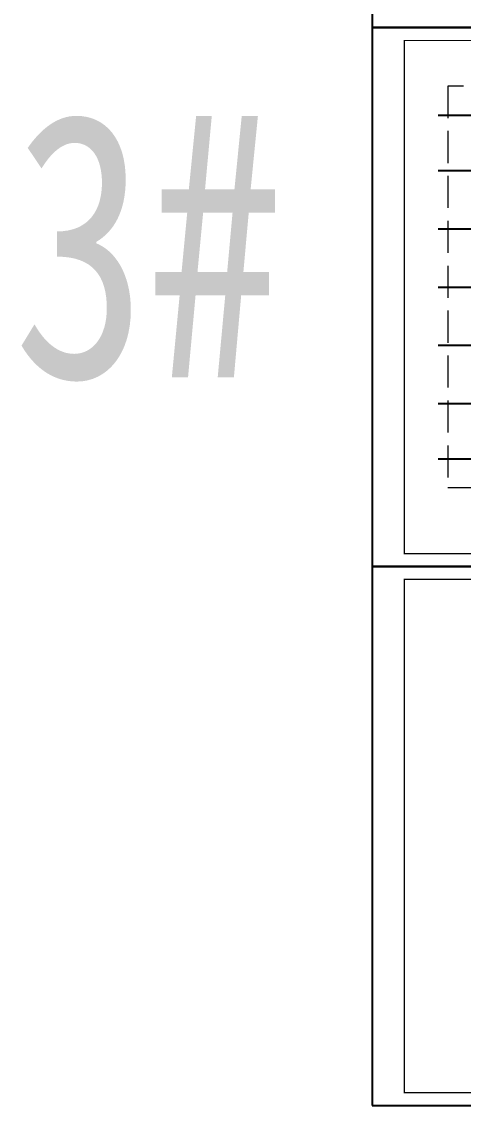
# Model space of a CAD drawing. Extents: x 2025205 to 2402328, y -557483 to 329036.
# Drawn here: x 2025205 to 2076904, y -4634 to 121366 of the extents above; entities that cross this region are included whole.
import ezdxf
from ezdxf.enums import TextEntityAlignment as Align

# ---------------------------------------------------------------- set-up
doc = ezdxf.new("R2010")
doc.units = 0
doc.header["$LTSCALE"] = 1500
doc.header["$MEASUREMENT"] = 0
doc.linetypes.add('DASH', pattern=[0.35, 0.25, -0.1])
doc.linetypes.add('DOTE', pattern=[2.42, 2, -0.2, 0.02, -0.2])
for name, color, linetype in [('DOTE', 252, 'DOTE'), ('PUB_TITLE', 4, 'Continuous'), ('SYMBT', 7, 'Continuous')]:
    doc.layers.add(name, color=color, linetype=linetype)
doc.layers.add('查找字符', color=1, linetype='ByLayer', lineweight=18)
doc.styles.add('宋体', font='', dxfattribs={"width": 0.8})
doc.styles.get('宋体').set_extended_font_data('SimSun')

msp = doc.modelspace()

# ---------------------------------------------------------------- linework, layer by layer
at = {"layer": 'DOTE', "ltscale": 1.5}
for p, q in [((2073942.1, 110436), (2139349.1, 110436)), ((2073942.1, 103936), (2139349.1, 103936)), ((2073942.1, 97136), (2139349.1, 97136)), ((2073942.1, 90336), (2139349.1, 90336)), ((2073942.1, 83536), (2139349.1, 83536)), ((2073942.1, 76736), (2139349.1, 76736)), ((2073942.1, 70236), (2139349.1, 70236))]:
    msp.add_line(p, q, dxfattribs=at)
at = {"layer": 'PUB_TITLE', "linetype": 'ByBlock'}
for points in [[(2066227.3, 120653.5), (2177677.3, 120653.5), (2177677.3, 183653.5), (2066227.3, 183653.5)], [(2066227.3, 57653.5), (2177677.3, 57653.5), (2177677.3, 120653.5), (2066227.3, 120653.5)], [(2066227.3, -5346.5), (2177677.3, -5346.5), (2177677.3, 57653.5), (2066227.3, 57653.5)]]:
    msp.add_lwpolyline(points, close=True, dxfattribs=at)
at = {"layer": 'PUB_TITLE', "linetype": 'ByBlock', "const_width": 150}
for points in [[(2069977.3, 59153.5), (2176177.3, 59153.5), (2176177.3, 119153.5), (2069977.3, 119153.5)], [(2069977.3, -3846.5), (2176177.3, -3846.5), (2176177.3, 56153.5), (2069977.3, 56153.5)]]:
    msp.add_lwpolyline(points, close=True, dxfattribs=at)
at = {"layer": '查找字符', "linetype": 'DASH', "ltscale": 10}
msp.add_lwpolyline([(2075059.7, 66892), (2139902.2, 66892), (2139902.2, 113828.3), (2075059.7, 113828.3)], close=True, dxfattribs=at)

# ---------------------------------------------------------------- texts
at = {"layer": 'SYMBT', "color": 6, "style": '宋体', "width": 0.75}
msp.add_text('3#', height=30937.5, dxfattribs=at).set_placement((2039979.1, 95001.1), align=Align.MIDDLE)

doc.saveas('drawing.dxf')
